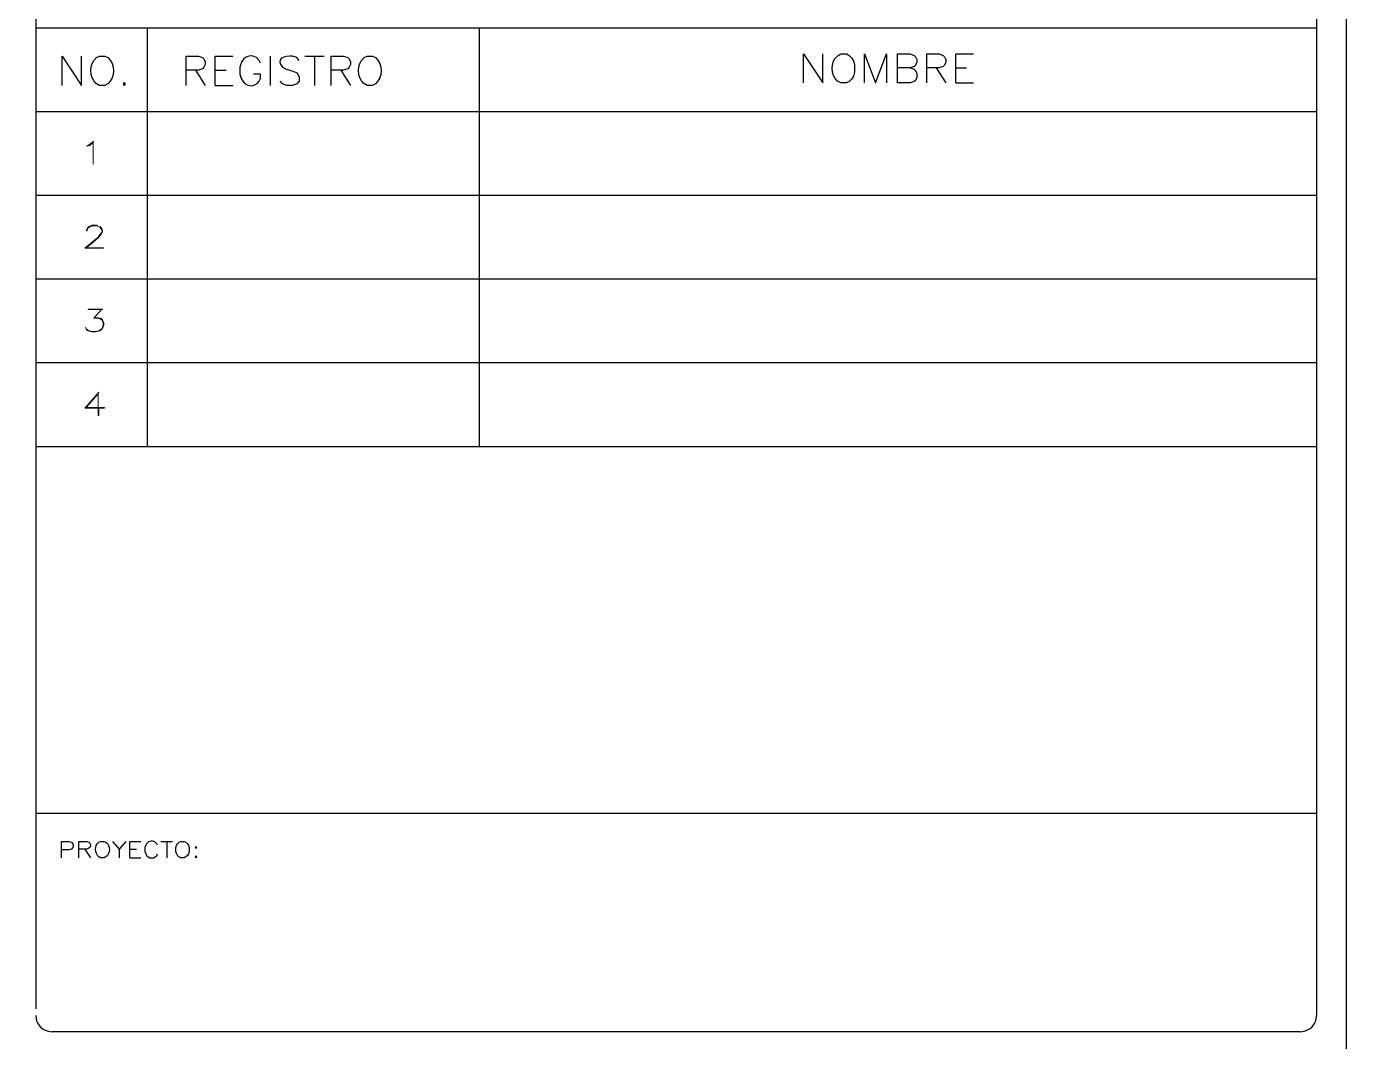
# Model space of a CAD drawing. Header units: millimetres. Extents: x -3 to 3438, y -2371 to 140.
# Drawn here: x 541.09 to 584.92, y -45.98 to -12.29 of the extents above; entities that cross this region are included whole.
import ezdxf

# ---------------------------------------------------------------- set-up
doc = ezdxf.new("R2010")
doc.units = ezdxf.units.MM
doc.layers.add('1- 1', color=1, linetype='Continuous')
doc.layers.add('1- 3', color=3, linetype='Continuous')

msp = doc.modelspace()

# ---------------------------------------------------------------- hatches: boundary and pattern name
at = {"layer": '1- 3'}
for points in [[(543.315, -16.113), (543.299, -16.113), (543.173, -16.224), (543.086, -16.256), (543.102, -16.271), (543.189, -16.24), (543.299, -16.145)], [(543.315, -16.113), (543.299, -16.145), (543.299, -16.864), (543.315, -16.864)], [(543.434, -18.894), (543.26, -18.894), (543.173, -18.933), (543.126, -18.965), (543.086, -19.044), (543.086, -19.075), (543.102, -19.075), (543.102, -19.044), (543.141, -18.981), (543.189, -18.941), (543.268, -18.91), (543.434, -18.91)], [(543.623, -21.674), (543.133, -21.674), (543.133, -21.69), (543.584, -21.69), (543.331, -21.974), (543.473, -21.974), (543.552, -22.006), (543.6, -22.038), (543.639, -22.14), (543.639, -22.211), (543.6, -22.314), (543.513, -22.385), (543.394, -22.417), (543.268, -22.417), (543.26, -22.433), (543.394, -22.433), (543.521, -22.393), (543.615, -22.322), (543.655, -22.211), (543.655, -22.14), (543.615, -22.03), (543.568, -21.99), (543.481, -21.959), (543.37, -21.959)], [(543.062, -22.282), (543.047, -22.29), (543.086, -22.361), (543.133, -22.393), (543.26, -22.433), (543.268, -22.417), (543.141, -22.385), (543.102, -22.346)], [(543.489, -24.431), (543.031, -24.96), (543.465, -24.96), (543.465, -25.205), (543.489, -25.205), (543.489, -24.96), (543.686, -24.96), (543.686, -24.944), (543.07, -24.944), (543.465, -24.486)], [(543.489, -24.431), (543.465, -24.486), (543.465, -24.944), (543.07, -24.944), (543.489, -24.944)]]:
    msp.add_hatch(color=256, dxfattribs=at).paths.add_polyline_path(points)
h = msp.add_hatch(color=256, dxfattribs=at)
edge = h.paths.add_edge_path()
edge.add_spline(control_points=[(543.434, -18.894), (543.434, -18.894), (543.434, -18.91), (543.434, -18.91), (543.434, -18.91), (543.513, -18.941), (543.513, -18.941), (543.682, -19.098), (543.564, -19.137), (543.473, -19.289), (543.473, -19.289), (543.031, -19.652), (543.031, -19.652), (543.031, -19.652), (543.647, -19.652), (543.647, -19.652), (543.647, -19.652), (543.647, -19.636), (543.647, -19.636), (543.647, -19.636), (543.078, -19.636), (543.078, -19.636), (543.078, -19.636), (543.481, -19.297), (543.481, -19.297), (543.481, -19.297), (543.568, -19.186), (543.568, -19.186), (543.568, -19.186), (543.615, -19.115), (543.615, -19.115), (543.615, -19.115), (543.615, -19.044), (543.615, -19.044), (543.615, -19.044), (543.568, -18.965), (543.568, -18.965), (543.568, -18.965), (543.528, -18.933), (543.528, -18.933)], knot_values=[0, 0, 0, 0, 0.035278, 0.035278, 0.035278, 0.070556, 0.070556, 0.070556, 0.105833, 0.105833, 0.105833, 0.141111, 0.141111, 0.141111, 0.176389, 0.176389, 0.176389, 0.211667, 0.211667, 0.211667, 0.246944, 0.246944, 0.246944, 0.282222, 0.282222, 0.282222, 0.3175, 0.3175, 0.3175, 0.352778, 0.352778, 0.352778, 0.388056, 0.388056, 0.388056, 0.423333, 0.423333, 0.423333, 0.458611, 0.458611, 0.458611, 0.458611], degree=3, periodic=0)
edge.add_line((543.528, -18.933), (543.434, -18.894))

# ---------------------------------------------------------------- linework, layer by layer
at = {"layer": '1- 1', "lineweight": 25}
msp.add_lwpolyline([(294.776, 139.89), (294.776, -75.213), (584.919, -75.213), (584.919, 139.89), (294.776, 139.89)], dxfattribs=at)
at = {"layer": '1- 3', "lineweight": 25}
for points in [[(541.396, 36.928), (541.396, -44.897)], [(583.923, 36.896), (583.923, -45.118)], [(541.396, -12.338), (583.923, -12.338)], [(545.1, -12.338), (545.1, -26.232)], [(556.119, -12.338), (556.119, -26.232)], [(542.272, -14.249), (542.272, -13.286), (542.912, -14.249), (542.912, -13.286)], [(546.388, -14.249), (546.388, -13.286), (546.799, -13.286), (546.933, -13.325), (546.98, -13.372), (547.028, -13.467), (547.028, -13.554), (546.98, -13.649), (546.933, -13.696), (546.799, -13.744), (546.388, -13.744)], [(547.351, -14.249), (547.351, -13.286), (547.944, -13.286)], [(549.184, -13.286), (549.184, -14.249)], [(550.329, -13.286), (550.977, -13.286)], [(550.653, -13.286), (550.653, -14.249)], [(551.206, -14.249), (551.206, -13.286), (551.617, -13.286), (551.759, -13.325), (551.799, -13.372), (551.846, -13.467), (551.846, -13.554), (551.799, -13.649), (551.759, -13.696), (551.617, -13.744), (551.206, -13.744)], [(566.885, -14.17), (566.885, -13.207), (567.533, -14.17), (567.533, -13.207)], [(568.908, -14.17), (568.908, -13.207), (569.279, -14.17), (569.642, -13.207), (569.642, -14.17)], [(570.013, -14.17), (570.013, -13.207), (570.424, -13.207), (570.558, -13.254), (570.606, -13.301), (570.653, -13.388), (570.653, -13.483), (570.606, -13.578), (570.558, -13.625), (570.424, -13.665), (570.013, -13.665)], [(570.977, -14.17), (570.977, -13.207), (571.388, -13.207), (571.522, -13.254), (571.57, -13.301), (571.617, -13.388), (571.617, -13.483), (571.57, -13.578), (571.522, -13.625), (571.388, -13.665), (570.977, -13.665)], [(571.941, -14.17), (571.941, -13.207), (572.533, -13.207)], [(546.704, -13.744), (547.028, -14.249)], [(547.351, -13.744), (547.715, -13.744)], [(551.53, -13.744), (551.846, -14.249)], [(570.424, -13.665), (570.558, -13.712), (570.606, -13.76), (570.653, -13.854), (570.653, -13.989), (570.606, -14.083), (570.558, -14.123), (570.424, -14.17), (570.013, -14.17)], [(571.293, -13.665), (571.617, -14.17)], [(571.941, -13.665), (572.304, -13.665)], [(544.334, -14.154), (544.295, -14.202), (544.334, -14.249), (544.382, -14.202), (544.334, -14.154)], [(547.351, -14.249), (547.944, -14.249)], [(571.941, -14.17), (572.533, -14.17)], [(541.396, -15.118), (583.923, -15.118)], [(541.396, -17.891), (583.923, -17.891)], [(541.396, -20.671), (583.923, -20.671)], [(541.396, -23.451), (583.923, -23.451)], [(541.396, -26.232), (583.923, -26.232)], [(541.396, -26.232), (583.923, -26.232)], [(583.923, -38.412), (541.396, -38.412)], [(542.257, -39.881), (542.257, -39.336), (542.502, -39.336), (542.588, -39.36), (542.612, -39.391), (542.644, -39.439), (542.644, -39.518), (542.612, -39.565), (542.588, -39.597), (542.502, -39.621), (542.257, -39.621)], [(542.833, -39.881), (542.833, -39.336), (543.086, -39.336), (543.165, -39.36), (543.197, -39.391), (543.22, -39.439), (543.22, -39.494), (543.197, -39.542), (543.165, -39.565), (543.086, -39.597), (542.833, -39.597)], [(543.947, -39.336), (544.168, -39.597), (544.168, -39.881)], [(544.389, -39.336), (544.168, -39.597)], [(544.524, -39.881), (544.524, -39.336), (544.887, -39.336)], [(545.551, -39.336), (545.938, -39.336)], [(545.748, -39.336), (545.748, -39.881)], [(543.031, -39.597), (543.22, -39.881)], [(544.524, -39.597), (544.745, -39.597)], [(544.524, -39.881), (544.887, -39.881)], [(546.712, -39.518), (546.688, -39.542), (546.712, -39.565), (546.743, -39.542), (546.712, -39.518)], [(546.712, -39.826), (546.688, -39.85), (546.712, -39.881), (546.743, -39.85), (546.712, -39.826)], [(583.378, -45.655), (541.941, -45.655)]]:
    msp.add_lwpolyline(points, dxfattribs=at)
at = {"layer": '1- 3', "lineweight": 0}
for points in [[(543.315, -16.113), (543.299, -16.113), (543.173, -16.224), (543.086, -16.256), (543.102, -16.271), (543.189, -16.24), (543.299, -16.145)], [(543.315, -16.113), (543.299, -16.145), (543.299, -16.864), (543.315, -16.864)], [(543.434, -18.894), (543.26, -18.894), (543.173, -18.933), (543.126, -18.965), (543.086, -19.044), (543.086, -19.075), (543.102, -19.075), (543.102, -19.044), (543.141, -18.981), (543.189, -18.941), (543.268, -18.91), (543.434, -18.91)], [(543.623, -21.674), (543.133, -21.674), (543.133, -21.69), (543.584, -21.69), (543.331, -21.974), (543.473, -21.974), (543.552, -22.006), (543.6, -22.038), (543.639, -22.14), (543.639, -22.211), (543.6, -22.314), (543.513, -22.385), (543.394, -22.417), (543.268, -22.417), (543.26, -22.433), (543.394, -22.433), (543.521, -22.393), (543.615, -22.322), (543.655, -22.211), (543.655, -22.14), (543.615, -22.03), (543.568, -21.99), (543.481, -21.959), (543.37, -21.959)], [(543.062, -22.282), (543.047, -22.29), (543.086, -22.361), (543.133, -22.393), (543.26, -22.433), (543.268, -22.417), (543.141, -22.385), (543.102, -22.346)], [(543.489, -24.431), (543.031, -24.96), (543.465, -24.96), (543.465, -25.205), (543.489, -25.205), (543.489, -24.96), (543.686, -24.96), (543.686, -24.944), (543.07, -24.944), (543.465, -24.486)], [(543.489, -24.431), (543.465, -24.486), (543.465, -24.944), (543.07, -24.944), (543.489, -24.944)]]:
    msp.add_lwpolyline(points, dxfattribs=at)
at = {"layer": '1- 3', "lineweight": 25}
for points, knots in [([(543.513, -13.286), (543.513, -13.286), (543.418, -13.325), (543.418, -13.325), (543.418, -13.325), (543.331, -13.42), (543.331, -13.42), (543.154, -13.673), (543.201, -14.127), (543.513, -14.249), (543.513, -14.249), (543.694, -14.249), (543.694, -14.249), (543.694, -14.249), (543.789, -14.202), (543.789, -14.202), (544.047, -13.976), (544.041, -13.551), (543.789, -13.325), (543.789, -13.325), (543.694, -13.286), (543.694, -13.286), (543.694, -13.286), (543.513, -13.286), (543.513, -13.286)], [0, 0, 0, 0, 1, 1, 1, 2, 2, 2, 3, 3, 3, 4, 4, 4, 5, 5, 5, 6, 6, 6, 7, 7, 7, 8, 8, 8, 8]), ([(548.86, -13.515), (548.86, -13.515), (548.821, -13.42), (548.821, -13.42), (548.821, -13.42), (548.726, -13.325), (548.726, -13.325), (548.428, -13.173), (548.239, -13.371), (548.173, -13.649), (548.173, -13.649), (548.173, -13.878), (548.173, -13.878), (548.173, -13.878), (548.22, -14.02), (548.22, -14.02), (548.339, -14.292), (548.632, -14.357), (548.821, -14.107), (548.821, -14.107), (548.86, -14.02), (548.86, -14.02), (548.86, -14.02), (548.86, -13.878), (548.86, -13.878), (548.86, -13.878), (548.631, -13.878), (548.631, -13.878)], [0, 0, 0, 0, 1, 1, 1, 2, 2, 2, 3, 3, 3, 4, 4, 4, 5, 5, 5, 6, 6, 6, 7, 7, 7, 8, 8, 8, 9, 9, 9, 9]), ([(550.148, -13.42), (550.148, -13.42), (550.061, -13.325), (550.061, -13.325), (550.061, -13.325), (549.919, -13.286), (549.919, -13.286), (549.654, -13.248), (549.338, -13.369), (549.595, -13.649), (549.595, -13.649), (549.69, -13.696), (549.69, -13.696), (549.69, -13.696), (549.966, -13.791), (549.966, -13.791), (549.966, -13.791), (550.061, -13.831), (550.061, -13.831), (550.061, -13.831), (550.1, -13.878), (550.1, -13.878), (550.1, -13.878), (550.148, -13.973), (550.148, -13.973), (550.148, -13.973), (550.148, -14.107), (550.148, -14.107), (550.148, -14.107), (550.061, -14.202), (550.061, -14.202), (550.061, -14.202), (549.919, -14.249), (549.919, -14.249), (549.919, -14.249), (549.737, -14.249), (549.737, -14.249), (549.737, -14.249), (549.595, -14.202), (549.595, -14.202), (549.595, -14.202), (549.508, -14.107), (549.508, -14.107)], [0, 0, 0, 0, 1, 1, 1, 2, 2, 2, 3, 3, 3, 4, 4, 4, 5, 5, 5, 6, 6, 6, 7, 7, 7, 8, 8, 8, 9, 9, 9, 10, 10, 10, 11, 11, 11, 12, 12, 12, 13, 13, 13, 14, 14, 14, 14]), ([(552.399, -13.286), (552.399, -13.286), (552.304, -13.325), (552.304, -13.325), (552.304, -13.325), (552.217, -13.42), (552.217, -13.42), (552.041, -13.673), (552.087, -14.127), (552.399, -14.249), (552.399, -14.249), (552.581, -14.249), (552.581, -14.249), (552.581, -14.249), (552.675, -14.202), (552.675, -14.202), (552.934, -13.976), (552.927, -13.551), (552.675, -13.325), (552.675, -13.325), (552.581, -13.286), (552.581, -13.286), (552.581, -13.286), (552.399, -13.286), (552.399, -13.286)], [0, 0, 0, 0, 1, 1, 1, 2, 2, 2, 3, 3, 3, 4, 4, 4, 5, 5, 5, 6, 6, 6, 7, 7, 7, 8, 8, 8, 8]), ([(568.126, -13.207), (568.126, -13.207), (568.039, -13.254), (568.039, -13.254), (568.039, -13.254), (567.944, -13.349), (567.944, -13.349), (567.764, -13.603), (567.813, -14.045), (568.126, -14.17), (568.126, -14.17), (568.315, -14.17), (568.315, -14.17), (568.315, -14.17), (568.402, -14.123), (568.402, -14.123), (568.402, -14.123), (568.497, -14.036), (568.497, -14.036), (568.497, -14.036), (568.544, -13.941), (568.544, -13.941), (568.544, -13.941), (568.584, -13.807), (568.584, -13.807), (568.584, -13.807), (568.584, -13.578), (568.584, -13.578), (568.584, -13.578), (568.544, -13.436), (568.544, -13.436), (568.544, -13.436), (568.497, -13.349), (568.497, -13.349), (568.497, -13.349), (568.402, -13.254), (568.402, -13.254), (568.402, -13.254), (568.315, -13.207), (568.315, -13.207), (568.315, -13.207), (568.126, -13.207), (568.126, -13.207)], [0, 0, 0, 0, 1, 1, 1, 2, 2, 2, 3, 3, 3, 4, 4, 4, 5, 5, 5, 6, 6, 6, 7, 7, 7, 8, 8, 8, 9, 9, 9, 10, 10, 10, 11, 11, 11, 12, 12, 12, 13, 13, 13, 14, 14, 14, 14]), ([(543.552, -39.336), (543.552, -39.336), (543.497, -39.36), (543.497, -39.36), (543.497, -39.36), (543.442, -39.415), (543.442, -39.415), (543.334, -39.564), (543.373, -39.81), (543.552, -39.881), (543.552, -39.881), (543.671, -39.881), (543.671, -39.881), (543.671, -39.881), (543.726, -39.85), (543.726, -39.85), (543.882, -39.738), (543.877, -39.476), (543.726, -39.36), (543.726, -39.36), (543.671, -39.336), (543.671, -39.336), (543.671, -39.336), (543.552, -39.336), (543.552, -39.336)], [0, 0, 0, 0, 1, 1, 1, 2, 2, 2, 3, 3, 3, 4, 4, 4, 5, 5, 5, 6, 6, 6, 7, 7, 7, 8, 8, 8, 8]), ([(545.44, -39.463), (545.44, -39.463), (545.416, -39.415), (545.416, -39.415), (545.416, -39.415), (545.361, -39.36), (545.361, -39.36), (545.248, -39.293), (545.097, -39.333), (545.053, -39.463), (545.053, -39.463), (545.021, -39.542), (545.021, -39.542), (545.021, -39.542), (545.021, -39.676), (545.021, -39.676), (545.021, -39.676), (545.053, -39.747), (545.053, -39.747), (545.053, -39.747), (545.077, -39.802), (545.077, -39.802), (545.077, -39.802), (545.132, -39.85), (545.132, -39.85), (545.132, -39.85), (545.187, -39.881), (545.187, -39.881), (545.187, -39.881), (545.306, -39.881), (545.306, -39.881), (545.306, -39.881), (545.361, -39.85), (545.361, -39.85), (545.361, -39.85), (545.416, -39.802), (545.416, -39.802), (545.416, -39.802), (545.44, -39.747), (545.44, -39.747)], [0, 0, 0, 0, 1, 1, 1, 2, 2, 2, 3, 3, 3, 4, 4, 4, 5, 5, 5, 6, 6, 6, 7, 7, 7, 8, 8, 8, 9, 9, 9, 10, 10, 10, 11, 11, 11, 12, 12, 12, 13, 13, 13, 13]), ([(546.214, -39.336), (546.214, -39.336), (546.159, -39.36), (546.159, -39.36), (546.159, -39.36), (546.103, -39.415), (546.103, -39.415), (545.996, -39.564), (546.035, -39.81), (546.214, -39.881), (546.214, -39.881), (546.325, -39.881), (546.325, -39.881), (546.325, -39.881), (546.38, -39.85), (546.38, -39.85), (546.38, -39.85), (546.435, -39.802), (546.435, -39.802), (546.435, -39.802), (546.467, -39.747), (546.467, -39.747), (546.467, -39.747), (546.491, -39.676), (546.491, -39.676), (546.491, -39.676), (546.491, -39.542), (546.491, -39.542), (546.491, -39.542), (546.467, -39.463), (546.467, -39.463), (546.467, -39.463), (546.435, -39.415), (546.435, -39.415), (546.435, -39.415), (546.38, -39.36), (546.38, -39.36), (546.38, -39.36), (546.325, -39.336), (546.325, -39.336), (546.325, -39.336), (546.214, -39.336), (546.214, -39.336)], [0, 0, 0, 0, 1, 1, 1, 2, 2, 2, 3, 3, 3, 4, 4, 4, 5, 5, 5, 6, 6, 6, 7, 7, 7, 8, 8, 8, 9, 9, 9, 10, 10, 10, 11, 11, 11, 12, 12, 12, 13, 13, 13, 14, 14, 14, 14]), ([(541.396, -45.118), (541.396, -45.118), (541.412, -45.237), (541.412, -45.237), (541.464, -45.444), (541.607, -45.587), (541.814, -45.639), (541.814, -45.639), (541.941, -45.655), (541.941, -45.655)], [0, 0, 0, 0, 1, 1, 1, 2, 2, 2, 3, 3, 3, 3]), ([(583.378, -45.655), (583.378, -45.655), (583.505, -45.639), (583.505, -45.639), (583.712, -45.587), (583.855, -45.444), (583.908, -45.237), (583.908, -45.237), (583.923, -45.118), (583.923, -45.118)], [0, 0, 0, 0, 1, 1, 1, 2, 2, 2, 3, 3, 3, 3])]:
    msp.add_open_spline(points, degree=3, knots=knots, dxfattribs=at)
at = {"layer": '1- 3', "lineweight": 0}
msp.add_open_spline([(543.434, -18.894), (543.434, -18.894), (543.434, -18.91), (543.434, -18.91), (543.434, -18.91), (543.513, -18.941), (543.513, -18.941), (543.682, -19.098), (543.564, -19.137), (543.473, -19.289), (543.473, -19.289), (543.031, -19.652), (543.031, -19.652), (543.031, -19.652), (543.647, -19.652), (543.647, -19.652), (543.647, -19.652), (543.647, -19.636), (543.647, -19.636), (543.647, -19.636), (543.078, -19.636), (543.078, -19.636), (543.078, -19.636), (543.481, -19.297), (543.481, -19.297), (543.481, -19.297), (543.568, -19.186), (543.568, -19.186), (543.568, -19.186), (543.615, -19.115), (543.615, -19.115), (543.615, -19.115), (543.615, -19.044), (543.615, -19.044), (543.615, -19.044), (543.568, -18.965), (543.568, -18.965), (543.568, -18.965), (543.528, -18.933), (543.528, -18.933)], degree=3, knots=[0, 0, 0, 0, 1, 1, 1, 2, 2, 2, 3, 3, 3, 4, 4, 4, 5, 5, 5, 6, 6, 6, 7, 7, 7, 8, 8, 8, 9, 9, 9, 10, 10, 10, 11, 11, 11, 12, 12, 12, 13, 13, 13, 13], dxfattribs=at)

doc.saveas('drawing.dxf')
